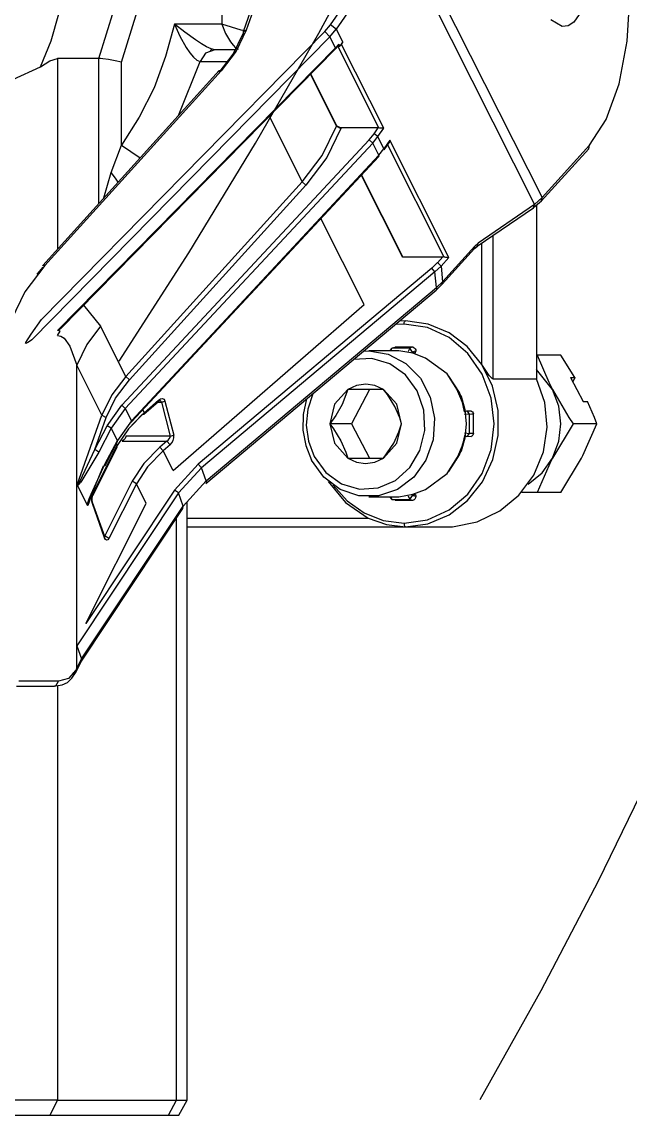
# Model space of a CAD drawing. Extents: x -1 to 1284, y 105 to 936.
# Drawn here: x 218.8 to 254.3, y 282.7 to 346.4 of the extents above; entities that cross this region are included whole.
import ezdxf

# ---------------------------------------------------------------- set-up
doc = ezdxf.new("R2010")
doc.units = 0

msp = doc.modelspace()

# ---------------------------------------------------------------- linework, layer by layer
for p, q in [((240.863, 352.587), (249.12037, 336.1926)), ((236.09353, 345.772367), (239.595883, 352.210711)), ((240.642, 351.736), (248.67765, 335.7816)), ((230.447, 350.158), (230.447, 346.308)), ((233.053, 349.279), (231.87031, 345.94393)), ((236.784, 346.27), (238.87182, 349.2791)), ((232.868, 349.187), (231.68558, 345.85193)), ((239.208, 349.023), (237.12018, 346.0139)), ((254.087143, 345.31784), (254.250915, 348.03218)), ((220.499914, 345.333315), (220.948109, 346.908629)), ((223.273, 344.299), (224.174924, 347.17017)), ((224.602, 344.078), (225.501566, 347.04742)), ((251.548845, 347.25105), (250.964146, 346.409721)), ((227.693, 346.308), (227.169482, 344.408045)), ((230.447, 346.308), (227.693, 346.308)), ((227.693, 346.308), (228.006327, 345.605522)), ((228.283304, 345.836605), (227.693202, 346.308005)), ((230.447, 346.308), (230.662672, 345.746602)), ((231.002023, 346.120833), (230.44715, 346.307965)), ((231.575517, 345.959093), (231.002023, 346.120833)), ((236.45, 345.869), (236.783904, 346.269843)), ((237.12, 346.014), (236.783982, 346.27018)), ((250.287885, 346.161886), (249.62302, 346.545275)), ((250.631461, 346.207236), (250.287885, 346.161886)), ((250.964146, 346.409721), (250.631461, 346.207236)), ((236.749, 345.569), (219.3752, 327.9068)), ((219.937, 329.083), (236.4499, 345.8697)), ((228.006327, 345.605522), (228.373481, 344.935455)), ((228.912027, 345.378374), (228.283304, 345.836605)), ((230.662672, 345.746602), (230.942998, 345.261389)), ((231.108661, 344.549101), (231.69588, 345.75104)), ((231.871, 345.944), (231.28502, 344.73374)), ((231.847, 345.895), (231.575517, 345.959093)), ((231.685, 345.852), (231.695848, 345.751734)), ((231.871, 345.944), (231.685377, 345.85143)), ((232.402708, 339.358598), (236.09353, 345.772367)), ((236.749, 345.569), (236.450069, 345.869728)), ((236.749, 345.569), (237.119895, 346.014457)), ((237.073, 344.926), (236.749415, 345.568937)), ((237.12, 346.014), (237.508408, 345.242741)), ((219.883, 343.811), (220.499914, 345.333315)), ((220.857, 328.441), (237.0722, 344.9253)), ((221.058, 328.569), (237.0806, 344.8573)), ((228.373481, 344.935455), (228.575961, 344.633534)), ((229.253956, 345.154791), (228.912027, 345.378374)), ((229.544005, 344.987178), (229.253956, 345.154791)), ((230.04, 344.808), (229.497982, 344.609621)), ((229.826122, 344.856969), (229.544005, 344.987178)), ((229.769, 344.763), (229.834066, 344.80899)), ((230.04, 344.808), (229.826122, 344.856969)), ((229.834066, 344.80899), (229.879794, 344.852241)), ((231.262, 344.808), (230.04, 344.808)), ((230.942998, 345.261389), (231.100129, 345.066547)), ((231.100129, 345.066547), (231.249753, 344.927715)), ((231.249753, 344.927715), (231.397978, 344.838596)), ((237.073, 344.926), (237.26663, 345.13927)), ((237.073, 344.926), (237.083054, 344.902293)), ((237.08, 344.857), (237.256477, 345.051204)), ((237.086229, 344.866681), (237.080964, 344.857658)), ((237.083054, 344.902293), (237.087552, 344.882264)), ((237.087552, 344.882264), (237.086229, 344.866681)), ((239.609, 340.249), (237.21082, 345.01044)), ((237.22, 345.01), (237.331, 345.01)), ((237.266503, 345.063197), (237.254888, 345.051952)), ((237.266, 345.139), (237.330823, 345.010413)), ((237.266, 345.139), (237.276425, 345.098818)), ((237.276425, 345.098818), (237.266503, 345.063197)), ((237.331, 345.011), (237.388766, 345.082056)), ((237.389, 345.082), (237.508499, 345.243131)), ((237.389, 345.082), (237.424399, 345.121923)), ((237.424, 345.122), (237.508137, 345.243179)), ((239.885, 340.236), (237.42438, 345.12126)), ((253.608915, 342.82038), (254.087143, 345.31784)), ((219.883, 343.811), (220.409179, 344.163919)), ((220.409179, 344.163919), (220.863545, 344.298917)), ((223.273, 344.299), (220.864, 344.299)), ((220.864, 344.299), (220.864, 333.191)), ((223.273, 335.849), (223.273, 344.299)), ((223.373306, 344.294231), (223.273077, 344.298596)), ((223.506899, 344.28116), (223.373306, 344.294231)), ((223.842827, 344.232241), (223.506899, 344.28116)), ((224.226988, 344.160674), (223.842827, 344.232241)), ((224.602, 344.078), (224.226988, 344.160674)), ((227.169482, 344.408045), (226.50994, 342.58051)), ((227.924, 340.981), (229.18121, 344.12724)), ((228.575961, 344.633534), (228.78691, 344.376378)), ((228.78691, 344.376378), (228.995872, 344.194647)), ((228.995872, 344.194647), (229.180895, 344.127207)), ((229.181, 344.127), (230.822, 344.127)), ((229.497982, 344.609621), (229.181105, 344.127204)), ((230.298, 343.485), (231.108661, 344.549101)), ((231.28502, 344.73374), (230.413211, 343.58085)), ((218.27073, 343.065458), (219.88314, 343.811111)), ((230.288, 343.59), (220.0034, 332.2415)), ((230.413, 343.581), (220.1284, 332.2322)), ((224.602, 339.239), (224.602, 344.078)), ((230.288, 343.59), (230.291731, 343.593572)), ((230.291731, 343.593572), (230.31176, 343.602832)), ((230.31176, 343.602832), (230.339435, 343.603891)), ((230.339435, 343.603891), (230.373675, 343.596641)), ((230.373675, 343.596641), (230.413164, 343.581401)), ((235.615, 343.368), (237.13397, 340.35228)), ((237.145, 340.382), (235.63264, 343.38502)), ((226.50994, 342.58051), (225.623693, 340.873691)), ((252.854438, 340.73934), (253.608915, 342.82038)), ((225.623693, 340.873691), (224.60142, 339.2393)), ((235.137, 337.115), (233.21613, 340.92923)), ((236.295085, 338.63514), (237.13397, 340.35219)), ((237.134, 340.352), (237.380009, 340.223442)), ((237.145, 340.382), (237.134152, 340.351573)), ((237.145, 340.382), (237.391009, 340.253444)), ((251.884, 339.241), (252.854438, 340.73934)), ((237.38, 340.223), (236.561232, 338.53195)), ((237.391, 340.254), (237.380152, 340.223308)), ((239.555, 340.254), (237.391, 340.254)), ((239.037, 339.566), (239.31931, 339.914985)), ((239.241, 339.37), (239.543466, 339.743985)), ((239.543, 339.744), (239.318988, 339.914786)), ((239.319, 339.915), (239.554479, 340.25446)), ((239.899, 339.037), (239.542871, 339.74423)), ((239.543, 339.744), (239.884841, 340.236389)), ((239.649055, 340.242324), (239.609164, 340.248515)), ((239.689161, 340.237693), (239.649055, 340.242324)), ((239.764779, 340.232666), (239.689161, 340.237693)), ((239.830681, 340.232402), (239.764779, 340.232666)), ((239.885, 340.236), (239.830681, 340.232402)), ((224, 337.646), (224.601397, 339.23905)), ((224.602, 339.239), (225.6781, 338.50215)), ((224.616, 324.087), (239.0366, 339.5656)), ((239.241, 339.37), (224.8202, 323.8914)), ((228.525252, 332.980208), (232.402708, 339.358598)), ((239.241, 339.37), (239.037152, 339.56572)), ((239.597, 338.663), (239.240871, 339.369966)), ((239.597, 338.663), (239.899466, 339.036983)), ((239.904, 338.965), (239.898946, 339.036784)), ((240.241, 339.529), (239.899423, 339.036346)), ((239.904, 338.965), (240.181812, 339.365579)), ((240.108, 339.258), (243.39227, 332.73709)), ((240.193023, 339.382299), (240.180429, 339.366477)), ((240.22367, 339.451972), (240.193023, 339.382299)), ((240.241, 339.529), (240.22367, 339.451972)), ((243.679, 332.702), (240.24048, 339.52904)), ((249.07, 335.991), (251.8333, 339.04005)), ((249.12, 336.192), (251.8833, 339.24105)), ((251.834, 339.04), (251.883604, 339.241464)), ((225.176, 323.184), (239.5968, 338.6627)), ((225.183, 323.115), (239.6038, 338.5935)), ((235.137, 337.115), (236.295085, 338.63514)), ((236.561232, 338.53195), (235.343092, 336.92106)), ((239.606646, 338.639402), (239.596698, 338.663188)), ((239.604, 338.594), (239.609292, 338.603075)), ((239.610879, 338.619109), (239.606646, 338.639402)), ((239.609292, 338.603075), (239.610879, 338.619109)), ((223.575, 336.183), (224.000185, 337.64667)), ((224.246325, 337.319385), (224.000453, 337.646735)), ((224.4, 337.093), (224.246325, 337.319385)), ((224.853, 325.766), (235.1376, 337.1145)), ((235.137, 337.115), (235.34307, 336.921698)), ((238.576, 337.49), (240.97921, 332.71851)), ((240.992, 332.744), (238.5925, 337.50782)), ((235.343, 336.922), (225.0584, 325.5732)), ((248.624, 335.61), (249.074056, 335.994704)), ((249.12, 336.192), (248.677617, 335.781632)), ((249.071, 335.991), (249.120601, 336.192461)), ((245.329, 333.357), (248.60824, 335.59749)), ((248.678, 335.782), (245.39876, 333.54151)), ((248.624, 335.61), (248.608125, 335.5973)), ((248.624, 335.61), (248.677684, 335.78168)), ((248.797, 335.758), (248.797, 325.624)), ((238.741, 329.96), (236.22138, 334.96247)), ((246.262, 325.624), (246.262, 333.994)), ((243.315, 331.276), (245.19327, 333.3588)), ((245.177, 333.221), (245.343423, 333.368373)), ((245.177, 333.221), (245.193113, 333.358567)), ((245.399, 333.541), (245.193948, 333.358702)), ((245.329, 333.357), (245.398657, 333.541359)), ((245.597, 326.471), (245.597, 333.54)), ((224.463, 326.648), (228.525252, 332.980208)), ((240.979, 332.718), (240.992229, 332.743929)), ((240.992, 332.744), (243.328, 332.744)), ((243.328, 332.744), (243.015527, 332.397661)), ((243.229, 332.203), (243.67932, 332.702797)), ((243.299, 331.139), (245.17727, 333.2218)), ((243.392, 332.737), (243.434582, 332.728824)), ((243.434582, 332.728824), (243.476815, 332.721839)), ((243.476815, 332.721839), (243.555171, 332.711283)), ((243.555171, 332.711283), (243.622965, 332.704721)), ((243.622965, 332.704721), (243.679271, 332.701678)), ((220.128, 332.232), (218.96957, 330.70008)), ((220.013, 332.137), (219.68053, 331.753733)), ((220.003, 332.241), (220.006731, 332.244572)), ((220.006731, 332.244572), (220.026786, 332.253832)), ((220.026786, 332.253832), (220.054461, 332.254891)), ((220.054461, 332.254891), (220.088701, 332.247641)), ((220.088701, 332.247641), (220.12819, 332.232401)), ((242.681, 332.077), (229.065, 320.648)), ((242.869, 331.867), (242.680135, 332.076563)), ((243.015, 332.398), (242.680303, 332.076796)), ((242.869, 331.867), (243.228568, 332.202491)), ((243.229, 332.203), (243.015405, 332.39844)), ((243.229, 332.203), (243.315254, 331.276695)), ((219.68053, 331.753733), (219.665528, 331.735609)), ((242.869, 331.867), (229.2538, 320.4386)), ((242.955, 330.945), (242.869011, 331.866807)), ((229.517, 319.527), (242.9464, 330.7996)), ((229.526, 319.673), (242.9557, 330.9456)), ((242.95, 330.803), (242.94656, 330.799825)), ((242.953518, 330.807253), (242.949523, 330.802887)), ((242.95, 330.803), (243.300043, 331.139285)), ((242.966271, 330.831568), (242.953518, 330.807253)), ((242.955, 330.945), (242.967012, 330.901788)), ((243.315, 331.276), (242.955167, 330.945007)), ((242.970822, 330.863487), (242.966271, 330.831568)), ((242.967012, 330.901788), (242.970822, 330.863487)), ((243.299, 331.139), (243.315113, 331.276567)), ((218.96957, 330.70008), (218.190937, 329.09193)), ((222.38, 329.912), (223.38145, 328.68777)), ((227.61, 320.291), (238.7405, 329.96042)), ((219.323142, 328.230762), (219.937086, 329.082957)), ((241.156, 329.008), (240.795903, 328.994771)), ((241.072, 328.808), (241.073588, 328.847018)), ((241.073588, 328.847018), (241.078403, 328.884536)), ((241.078403, 328.884536), (241.086208, 328.919114)), ((241.086208, 328.919114), (241.096712, 328.949422)), ((241.096712, 328.949422), (241.109518, 328.974293)), ((241.109518, 328.974293), (241.124123, 328.992788)), ((241.124123, 328.992788), (241.139971, 329.004165)), ((241.139971, 329.004165), (241.156455, 329.008001)), ((242.483165, 328.81723), (241.1561, 329.00834)), ((219.01345, 327.74766), (219.323142, 328.230762)), ((220.903883, 328.45016), (220.85747, 328.441746)), ((221.015, 328.407), (220.857838, 328.441396)), ((220.86, 328.144), (221.014781, 328.406731)), ((221.0512, 328.562248), (220.903883, 328.45016)), ((221.015, 328.407), (221.002829, 328.394565)), ((221.058, 328.57), (221.0512, 328.562248)), ((223.381, 328.688), (222.57034, 327.623903)), ((224.853, 325.766), (223.38139, 328.68779)), ((241.072, 328.808), (240.622738, 328.786833)), ((242.4325, 328.610368), (241.072, 328.807998)), ((243.70029, 328.030947), (242.4325, 328.610368)), ((243.702259, 328.309732), (242.483165, 328.81723)), ((244.758498, 327.517203), (243.702259, 328.309732)), ((219.004533, 327.71391), (219.01345, 327.74766)), ((219.005327, 327.705152), (219.004533, 327.71391)), ((219.007179, 327.70121), (219.005327, 327.705152)), ((219.009931, 327.698114), (219.007179, 327.70121)), ((219.01337, 327.695997), (219.009931, 327.698114)), ((219.017128, 327.694939), (219.01337, 327.695997)), ((219.02488, 327.694674), (219.017128, 327.694939)), ((219.054992, 327.702585), (219.02488, 327.694674)), ((219.166244, 327.762966), (219.054992, 327.702585)), ((219.375, 327.907), (219.166244, 327.762966)), ((220.86, 328.144), (221.057268, 328.108181)), ((221.057268, 328.108181), (221.244577, 327.995286)), ((221.244577, 327.995286), (221.58777, 327.538266)), ((222.57034, 327.623903), (221.98312, 326.42197)), ((244.78896, 327.109219), (243.70029, 328.030947)), ((221.58777, 327.538266), (221.983491, 326.421496)), ((238.712, 327.245), (239.012003, 327.257912)), ((240.766, 327.258), (239.012, 327.258)), ((239.012003, 327.257912), (240.147343, 327.069098)), ((240.147343, 327.069098), (241.181803, 326.519429)), ((240.356, 327.415), (240.215842, 327.257724)), ((240.326, 327.258), (240.32604, 327.293878)), ((240.32604, 327.293878), (240.334692, 327.355081)), ((240.334692, 327.355081), (240.353556, 327.399187)), ((240.353556, 327.399187), (240.380179, 327.420459)), ((240.356, 327.415), (240.379812, 327.420292)), ((240.38, 327.421), (240.475218, 327.449236)), ((241.405, 327.421), (240.38003, 327.421)), ((240.475218, 327.449236), (240.551021, 327.471726)), ((240.478, 327.439), (240.490541, 327.449821)), ((240.490541, 327.449821), (240.551448, 327.471094)), ((241.593, 327.471), (240.55162, 327.471)), ((241.573828, 327.119887), (240.765, 327.25799)), ((241.405, 327.421), (241.306948, 327.216319)), ((241.571, 327.189), (241.405183, 327.420664)), ((241.491797, 327.443618), (241.405564, 327.420282)), ((241.593, 327.471), (241.491797, 327.443618)), ((241.571, 327.189), (241.56465, 327.165717)), ((241.571, 327.189), (241.660971, 327.162327)), ((241.652705, 327.211203), (241.571306, 327.189163)), ((242.321154, 326.83871), (241.573828, 327.119887)), ((241.593, 327.471), (241.669009, 327.439898)), ((241.748, 327.237), (241.652705, 327.211203)), ((241.660971, 327.162327), (241.732401, 327.141161)), ((241.669009, 327.439898), (241.725257, 327.374848)), ((241.725257, 327.374848), (241.747905, 327.308046)), ((241.732, 327.141), (241.747346, 327.236779)), ((241.747905, 327.308046), (241.748088, 327.236471)), ((245.597, 326.471), (244.758498, 327.517203)), ((245.624328, 325.907999), (244.78896, 327.109219)), ((248.831, 327.008), (249.508579, 325.4389)), ((250.22, 327.008), (248.831, 327.008)), ((251.031, 325.708), (250.219524, 327.00816)), ((221.983, 326.422), (221.983, 308.732)), ((223.455, 323.5), (221.98339, 326.42179)), ((239.194541, 326.812541), (238.125031, 326.753068)), ((240.242181, 326.502807), (239.194541, 326.812541)), ((241.151801, 325.851025), (240.242181, 326.502807)), ((241.181803, 326.519429), (242.023465, 325.657746)), ((243.574166, 325.908627), (242.321154, 326.83871)), ((246.221297, 325.190537), (245.596886, 326.470647)), ((245.833312, 326.115108), (245.597539, 326.471324)), ((224.853, 325.766), (224.04234, 324.701903)), ((224.853, 325.766), (225.05907, 325.572698)), ((241.834362, 324.920997), (241.151801, 325.851025)), ((242.023465, 325.657746), (242.597547, 324.560616)), ((244.40977, 324.590727), (243.574166, 325.908627)), ((244.3031, 324.821933), (243.683522, 325.78255)), ((246.149464, 324.509149), (245.624328, 325.907999)), ((246.041758, 325.824768), (245.833312, 326.115108)), ((246.129714, 325.719178), (246.041758, 325.824768)), ((246.189343, 325.660983), (246.129714, 325.719178)), ((246.23115, 325.63252), (246.189343, 325.660983)), ((249.727, 325.008), (248.797896, 326.17841)), ((250.782, 325.708), (251.031, 325.708)), ((250.782, 325.708), (251.51463, 324.30809)), ((251.031, 325.708), (251.01195, 325.634181)), ((224.246845, 324.49936), (225.05894, 325.57329)), ((237.785, 325.008), (237.007166, 324.14121)), ((237.785, 325.008), (237.456007, 324.133606)), ((238.292159, 325.239488), (237.78597, 325.008)), ((238.382055, 325.008), (237.785973, 325.008)), ((239.053, 325.008), (238.00657, 323.00796)), ((238.832485, 325.31665), (238.292159, 325.239488)), ((239.092474, 325.008), (238.382055, 325.008)), ((239.372811, 325.239488), (238.832485, 325.31665)), ((239.879, 325.008), (239.092474, 325.008)), ((239.879, 325.008), (239.372811, 325.239488)), ((240.097932, 324.710647), (239.878487, 325.007999)), ((240.656324, 324.14121), (239.87849, 325.008)), ((244.477051, 324.243942), (244.104095, 325.126713)), ((246.548353, 323.782297), (246.221297, 325.190537)), ((246.262, 325.624), (246.23115, 325.63252)), ((246.262, 325.624), (248.797, 325.624)), ((249.281543, 324.239269), (248.79706, 325.62333)), ((249.508579, 325.4389), (249.726527, 325.008008)), ((250.092016, 324.030206), (249.727, 325.008)), ((249.727, 325.008), (250.685748, 323.37304)), ((250.916, 325.452), (251.011515, 325.634562)), ((224.04234, 324.701903), (223.45512, 323.49997)), ((223.701, 323.372), (224.246845, 324.49936)), ((225.917, 323.653), (226.755728, 324.381662)), ((226.756, 324.382), (226.869929, 324.454885)), ((226.756, 324.382), (226.761741, 324.355431)), ((226.869929, 324.454885), (226.982194, 324.474781)), ((226.982194, 324.474781), (227.032277, 324.462028)), ((227.032277, 324.462028), (227.075473, 324.433199)), ((227.075473, 324.433199), (227.109035, 324.389493)), ((227.109035, 324.389493), (227.13126, 324.332692)), ((235.391, 324.458), (235.191575, 323.556399)), ((235.75, 324.759), (235.450866, 323.854626)), ((240.525657, 324.02103), (240.097932, 324.710647)), ((242.223048, 323.803757), (241.834362, 324.920997)), ((242.597547, 324.560616), (242.853039, 323.325526)), ((244.638, 323.729), (244.3031, 324.821933)), ((244.635335, 323.824778), (244.40977, 324.590727)), ((246.328576, 323.007999), (246.149464, 324.509149)), ((223.762, 322.895), (224.615809, 324.08684)), ((224.82, 323.891), (223.999092, 322.74501)), ((224.82, 323.891), (224.616152, 324.086717)), ((224.82, 323.891), (225.176129, 323.184008)), ((225.835, 323.815), (225.916756, 323.652811)), ((225.907, 323.567), (226.745464, 324.295662)), ((226.747407, 324.326806), (226.668802, 324.292683)), ((226.715, 324.268), (226.925, 324.268)), ((226.748168, 324.29799), (226.745787, 324.295873)), ((226.82526, 324.339453), (226.747407, 324.326806)), ((226.75772, 324.312674), (226.748168, 324.29799)), ((226.762271, 324.332042), (226.75772, 324.312674)), ((226.761741, 324.355431), (226.762271, 324.332042)), ((226.862455, 324.334585), (226.82526, 324.339453)), ((226.891319, 324.3217), (226.862455, 324.334585)), ((226.913676, 324.298787), (226.891319, 324.3217)), ((226.925, 324.268), (226.913676, 324.298787)), ((226.925, 324.268), (227.13107, 324.331812)), ((226.925, 324.268), (227.440672, 322.27622)), ((227.131, 324.332), (227.646672, 322.34027)), ((235.450866, 323.854626), (235.364993, 322.917919)), ((237.007166, 324.14121), (236.73849, 323.008)), ((237.456007, 324.133606), (237.083289, 323.488227)), ((240.816399, 323.354181), (240.525657, 324.02103)), ((240.925, 323.008), (240.656324, 324.14121)), ((242.279812, 322.608677), (242.223048, 323.803757)), ((244.599, 323.705), (244.477051, 324.243942)), ((244.715, 323.748), (244.568974, 323.675809)), ((244.713697, 323.007995), (244.635335, 323.824778)), ((244.768, 323.741), (244.715568, 323.748567)), ((244.892, 323.574), (244.768194, 323.74105)), ((244.995, 323.75), (244.768252, 323.741004)), ((244.987, 323.749), (245.0583, 323.705704)), ((246.558857, 322.328607), (246.548353, 323.782297)), ((249.415134, 322.799984), (249.281543, 324.239269)), ((250.213688, 323.008), (250.092016, 324.030206)), ((251.515, 324.308), (251.764, 324.308)), ((252.169734, 323.373037), (251.764028, 324.307999)), ((222.021, 319.457), (223.45478, 323.49985)), ((223.04, 321.509), (223.700399, 323.37166)), ((223.455, 323.5), (223.701009, 323.371442)), ((225.176, 323.184), (224.355089, 322.03801)), ((224.983, 322.695), (225.830195, 323.564129)), ((225.917, 323.653), (224.995733, 322.715052)), ((225.114, 323.117), (225.127123, 323.1121)), ((225.127123, 323.1121), (225.149533, 323.106816)), ((225.149533, 323.106816), (225.167604, 323.107081)), ((225.167604, 323.107081), (225.180622, 323.112891)), ((225.185646, 323.160381), (225.175698, 323.18417)), ((225.180622, 323.112891), (225.182739, 323.114955)), ((225.183, 323.115), (225.188292, 323.124067)), ((225.189879, 323.140088), (225.185646, 323.160381)), ((225.188292, 323.124067), (225.189879, 323.140088)), ((225.83, 323.564), (225.906835, 323.566117)), ((225.907, 323.567), (225.91716, 323.653238)), ((235.191575, 323.556399), (235.17405, 322.642019)), ((237.083289, 323.488227), (236.738487, 323.008001)), ((240.925, 323.008), (240.816399, 323.354181)), ((242.853039, 323.325526), (242.767235, 322.062206)), ((244.892, 323.574), (244.587264, 323.540827)), ((244.892, 323.574), (245.017441, 323.579054)), ((244.892, 322.443), (244.892, 323.57392)), ((245.017441, 323.579054), (245.117191, 323.583075)), ((245.0583, 323.705704), (245.097754, 323.649969)), ((245.097754, 323.649969), (245.117016, 323.582765)), ((245.117, 322.434), (245.117, 323.58304)), ((250.685748, 323.37304), (250.9245, 323.008003)), ((252.313, 323.008), (252.169734, 323.373037)), ((223.04, 321.509), (223.762047, 322.89515)), ((223.999, 322.745), (223.276953, 321.35885)), ((223.999, 322.745), (223.762317, 322.89488)), ((224.355, 322.038), (223.998871, 322.745072)), ((224.995733, 322.715052), (224.345433, 321.731818)), ((235.17405, 322.642019), (235.336264, 321.741972)), ((235.364993, 322.917919), (235.491573, 321.98584)), ((236.739, 323.008), (237.007676, 321.87479)), ((238.007, 323.008), (236.739, 323.008)), ((236.739, 323.008), (236.958445, 322.71065)), ((236.958445, 322.71065), (237.386173, 322.021033)), ((238.007, 323.008), (239.05343, 321.00799)), ((240.46507, 321.882393), (240.76775, 322.527773)), ((240.656834, 321.87479), (240.92551, 323.008)), ((240.76775, 322.527773), (240.925513, 323.007998)), ((241.999097, 321.452737), (242.279812, 322.608677)), ((244.587, 322.476), (244.891736, 322.442825)), ((244.635335, 322.191212), (244.713697, 323.007995)), ((246.149464, 321.506849), (246.328576, 323.007999)), ((249.199693, 321.370658), (249.415134, 322.799984)), ((250.924, 323.008), (249.7265, 321.00799)), ((250.092016, 321.985794), (250.213688, 323.008)), ((252.313, 323.008), (250.924, 323.008)), ((251.490554, 321.150138), (252.312526, 323.007998)), ((223.633, 320.652), (224.355047, 322.03812)), ((223.639, 320.581), (224.361047, 321.96715)), ((224.293, 321.837), (224.345917, 321.731987)), ((224.361, 321.967), (224.35555, 322.038073)), ((224.634, 321.995), (227.234, 321.995)), ((224.713458, 322.049356), (224.634789, 321.995234)), ((224.780953, 322.11791), (224.713458, 322.049356)), ((224.808856, 322.157857), (224.780953, 322.11791)), ((224.830631, 322.202436), (224.808856, 322.157857)), ((224.841082, 322.242633), (224.830631, 322.202436)), ((227.441, 322.277), (224.841, 322.277)), ((224.841, 322.277), (224.841082, 322.242633)), ((227.234, 321.995), (226.838978, 321.651704)), ((227.234, 321.995), (227.31514, 322.051203)), ((227.43, 321.777), (227.234349, 321.994953)), ((227.31514, 322.051203), (227.383138, 322.121511)), ((227.383138, 322.121511), (227.429871, 322.202246)), ((227.429871, 322.202246), (227.440322, 322.242415)), ((227.43, 321.777), (227.533862, 321.893855)), ((227.440322, 322.242415), (227.440237, 322.276766)), ((227.441, 322.277), (227.64707, 322.340813)), ((227.533862, 321.893855), (227.612538, 322.039612)), ((227.612538, 322.039612), (227.653684, 322.196648)), ((227.656568, 322.272987), (227.646646, 322.340531)), ((227.653684, 322.196648), (227.656568, 322.272987)), ((235.491573, 321.98584), (235.829804, 321.09535)), ((237.007676, 321.87479), (237.78551, 321.008)), ((237.386173, 322.021033), (237.676915, 321.354184)), ((239.879, 321.008), (240.46507, 321.882393)), ((239.879, 321.008), (240.656834, 321.87479)), ((242.767235, 322.062206), (242.347765, 320.882926)), ((244.302578, 321.194617), (244.637478, 322.28755)), ((244.40977, 321.425263), (244.635335, 322.191212)), ((244.599, 322.311), (244.477051, 321.772057)), ((244.569, 322.34), (244.715026, 322.267809)), ((244.715, 322.268), (244.767432, 322.275556)), ((244.768, 322.276), (244.891806, 322.443048)), ((244.768, 322.276), (244.994748, 322.267004)), ((244.995392, 322.438889), (244.891808, 322.443054)), ((245.029857, 322.288072), (244.985277, 322.269683)), ((245.117, 322.434), (244.995392, 322.438889)), ((245.088811, 322.350133), (245.029857, 322.288072)), ((245.117, 322.434), (245.088811, 322.350133)), ((246.252184, 320.914797), (246.558857, 322.328607)), ((249.727, 321.008), (250.092016, 321.985794)), ((222.181, 319.685), (223.039836, 321.5089)), ((223.277, 321.359), (222.22872, 319.59939)), ((222.926, 318.828), (224.34284, 321.64142)), ((222.929, 318.918), (224.34584, 321.73142)), ((223.277, 321.359), (223.040315, 321.50888)), ((224.343, 321.642), (224.345646, 321.731965)), ((226.839, 321.652), (225.893841, 320.682456)), ((227.035, 321.434), (226.113711, 320.496027)), ((227.035, 321.434), (226.839349, 321.651953)), ((227.61, 320.291), (227.034267, 321.43395)), ((227.43, 321.777), (227.034713, 321.43373)), ((235.336264, 321.741972), (235.676054, 320.88337)), ((237.676915, 321.354184), (237.785513, 321.008003)), ((241.408381, 320.449077), (241.999097, 321.452737)), ((243.574166, 320.107363), (244.40977, 321.425263)), ((243.683, 320.234), (244.302578, 321.194617)), ((244.477051, 321.772057), (244.104095, 320.889286)), ((245.624328, 320.107999), (246.149464, 321.506849)), ((248.63708, 320.016474), (249.199693, 321.370658)), ((223.526, 320.545), (222.834115, 318.84352)), ((222.837, 318.905), (223.632866, 320.65239)), ((223.585, 320.546), (223.638118, 320.580827)), ((223.639, 320.581), (223.63355, 320.652073)), ((225.893841, 320.682456), (225.227491, 319.666076)), ((229.065, 320.648), (227.68837, 319.1431)), ((229.254, 320.439), (229.065135, 320.648565)), ((235.676327, 320.883528), (235.676, 320.883)), ((236.392193, 319.893059), (235.676327, 320.883528)), ((235.83, 321.096), (236.512561, 320.165972)), ((237.785, 321.008), (238.291189, 320.776512)), ((237.785, 321.008), (238.8286, 321.008)), ((238.291189, 320.776512), (238.831515, 320.69935)), ((238.8286, 321.008), (239.468981, 321.008)), ((238.831515, 320.69935), (239.371841, 320.776512)), ((239.371841, 320.776512), (239.87803, 321.008)), ((239.468981, 321.008), (239.878024, 321.008)), ((242.347765, 320.882926), (241.631896, 319.892457)), ((245.646339, 319.623867), (246.252184, 320.914797)), ((249.653446, 320.865863), (248.831474, 319.008003)), ((249.122759, 320.147489), (249.72659, 321.00775)), ((249.727, 321.008), (249.653446, 320.865863)), ((250.22, 319.008), (251.4175, 321.00798)), ((251.417, 321.008), (251.490554, 321.150138)), ((226.113711, 320.496027), (225.463432, 319.512817)), ((229.254, 320.439), (227.91582, 318.9759)), ((229.526, 319.673), (229.254538, 320.439047)), ((236.512561, 320.165972), (237.422181, 319.51419)), ((240.565491, 319.695955), (241.408381, 320.449077)), ((242.321154, 319.17728), (243.574166, 320.107363)), ((244.78896, 318.906779), (245.624328, 320.107999)), ((247.761999, 318.839792), (248.63708, 320.016474)), ((248.306, 319.486), (249.122759, 320.147489)), ((222.021, 319.457), (222.022058, 319.455227)), ((222.021851, 319.447305), (222.021057, 319.457047)), ((222.023703, 319.43805), (222.021851, 319.447305)), ((222.022058, 319.455227), (222.023381, 319.454037)), ((222.023381, 319.454037), (222.026953, 319.453349)), ((222.03, 319.421), (222.023703, 319.43805)), ((222.026953, 319.453349), (222.037087, 319.458789)), ((222.03, 319.421), (222.062197, 319.429223)), ((222.62, 318.251), (222.030509, 319.42162)), ((222.037087, 319.458789), (222.069302, 319.49715)), ((222.062197, 319.429223), (222.106033, 319.461676)), ((222.069302, 319.49715), (222.181067, 319.684845)), ((222.106033, 319.461676), (222.228614, 319.59927)), ((222.229, 319.599), (222.181669, 319.684601)), ((225.228, 319.666), (223.61695, 316.46722)), ((225.463, 319.512), (223.85169, 316.31324)), ((225.463, 319.512), (225.227407, 319.665209)), ((226.044, 318.36), (225.463769, 319.51252)), ((229.526, 319.673), (228.18782, 318.2099)), ((229.524518, 319.535257), (229.517084, 319.527753)), ((229.537271, 319.559569), (229.524518, 319.535257)), ((229.526, 319.673), (229.538012, 319.62979)), ((229.541822, 319.591489), (229.537271, 319.559569)), ((229.538012, 319.62979), (229.541822, 319.591489)), ((237.34085, 319.179413), (236.392193, 319.893059)), ((236.649, 319.651), (237.662649, 318.412446)), ((236.937, 319.428), (237.746422, 318.509606)), ((237.422181, 319.51419), (238.469821, 319.204456)), ((238.469821, 319.204456), (239.552931, 319.267088)), ((239.552931, 319.267088), (240.565491, 319.695955)), ((241.631896, 319.892457), (240.683239, 319.178811)), ((244.77689, 318.531597), (245.646339, 319.623867)), ((227.916, 318.975), (221.99939, 310.06869)), ((227.689, 319.143), (222.51746, 311.35775)), ((223.001, 319.265), (222.636405, 318.23641)), ((222.642119, 318.39875), (222.714644, 318.635716)), ((222.714, 318.635), (222.836767, 318.904345)), ((222.732, 318.592), (222.71459, 318.634956)), ((222.834, 318.843), (222.731871, 318.592017)), ((222.869104, 318.646977), (222.887572, 318.796814)), ((222.876274, 318.491833), (222.869104, 318.646977)), ((222.887, 318.612), (222.893535, 318.709289)), ((222.887572, 318.796814), (222.928857, 318.918532)), ((222.893535, 318.709289), (222.899144, 318.742788)), ((222.899144, 318.742788), (222.910125, 318.787218)), ((222.910125, 318.787218), (222.921422, 318.818545)), ((222.921422, 318.818545), (222.925735, 318.827176)), ((222.925, 318.827), (222.928281, 318.918217)), ((227.916, 318.976), (227.688903, 319.143762)), ((228.188, 318.209), (227.916273, 318.975021)), ((238.438, 318.806), (237.34085, 319.179413)), ((239.586089, 318.805398), (238.438, 318.806)), ((239.012, 318.758), (240.766, 318.758)), ((240.683239, 319.178811), (239.586089, 318.805398)), ((240.216, 318.758), (240.356158, 318.600724)), ((240.325861, 318.722583), (240.325821, 318.758459)), ((240.334513, 318.661378), (240.325861, 318.722583)), ((240.353378, 318.617273), (240.334513, 318.661378)), ((240.765, 318.758), (241.573828, 318.896103)), ((241.307, 318.8), (241.405052, 318.595318)), ((241.405, 318.596), (241.570817, 318.827663)), ((241.571, 318.827), (241.56465, 318.850283)), ((241.644881, 318.849171), (241.570599, 318.82715)), ((241.571, 318.827), (241.669636, 318.800289)), ((241.573828, 318.896103), (242.321154, 319.17728)), ((241.732, 318.875), (241.644881, 318.849171)), ((241.669636, 318.800289), (241.747694, 318.779152)), ((241.743793, 318.689353), (241.704346, 318.610265)), ((241.732, 318.875), (241.747346, 318.7793)), ((241.748, 318.78), (241.743793, 318.689353)), ((243.70029, 317.985052), (244.78896, 318.906779)), ((246.6446, 317.922836), (247.761999, 318.839792)), ((248.831, 319.008), (247.931, 319.008)), ((250.22, 319.008), (248.831, 319.008)), ((222.265, 309.163), (228.178, 318.065)), ((222.271, 309.303), (228.18761, 318.20934)), ((222.517, 311.358), (226.04336, 318.35995)), ((222.627639, 318.238937), (222.619464, 318.250637)), ((222.62, 318.251), (222.624762, 318.313723)), ((222.624762, 318.313723), (222.642119, 318.39875)), ((222.631793, 318.23637), (222.627639, 318.238937)), ((222.636, 318.236), (222.631793, 318.23637)), ((222.633883, 318.248787), (222.635735, 318.270729)), ((222.634413, 318.241241), (222.633883, 318.248787)), ((222.635206, 318.238328), (222.634413, 318.241241)), ((222.636, 318.236), (222.635206, 318.238328)), ((222.635735, 318.270729), (222.651425, 318.341903)), ((222.651425, 318.341903), (222.731557, 318.592367)), ((222.908, 318.355), (222.876274, 318.491833)), ((222.888356, 318.565464), (222.886769, 318.612087)), ((222.894865, 318.504946), (222.888356, 318.565464)), ((222.903755, 318.45983), (222.894865, 318.504946)), ((222.915, 318.422), (222.903755, 318.45983)), ((223.614, 316.363), (222.907828, 318.35473)), ((222.908, 318.355), (222.91517, 318.422039)), ((223.621, 316.43), (222.914563, 318.4217)), ((228.178, 318.065), (228.18726, 318.209171)), ((228.432, 283.574), (228.432, 318.463)), ((237.662649, 318.412446), (238.98292, 317.5078)), ((237.746422, 318.509606), (238.735803, 317.817273)), ((240.38, 318.596), (240.353378, 318.617273)), ((240.356, 318.601), (240.379812, 318.595841)), ((240.458645, 318.572387), (240.379979, 318.595716)), ((240.38, 318.596), (241.40497, 318.596)), ((240.551, 318.545), (240.458645, 318.572387)), ((240.551, 318.545), (240.476388, 318.575533)), ((240.551, 318.545), (241.59238, 318.545)), ((241.405, 318.596), (241.50941, 318.567749)), ((241.50941, 318.567749), (241.592436, 318.545286)), ((241.653832, 318.566733), (241.592925, 318.545469)), ((241.704346, 318.610265), (241.653832, 318.566733)), ((243.69488, 317.702116), (244.77689, 318.531597)), ((227.795, 283.574), (227.795, 317.488)), ((228.432, 317.508), (238.983, 317.508)), ((238.735803, 317.817273), (239.859626, 317.375431)), ((238.983, 317.508), (240.041437, 317.135481)), ((239.859626, 317.375431), (241.07237, 317.20851)), ((241.072, 317.208), (242.4325, 317.40563)), ((242.4325, 317.40563), (243.70029, 317.985052)), ((242.46383, 317.184114), (243.69488, 317.702116)), ((245.339922, 317.30058), (246.6446, 317.922836)), ((228.432, 317.008), (241.156, 317.008)), ((240.041437, 317.135481), (241.15625, 317.008001)), ((241.072, 317.208), (241.073588, 317.168982)), ((241.073588, 317.168982), (241.078403, 317.131463)), ((241.078403, 317.131463), (241.086208, 317.096886)), ((241.086208, 317.096886), (241.096712, 317.066579)), ((241.096712, 317.066579), (241.109518, 317.041705)), ((241.109518, 317.041705), (241.124123, 317.023224)), ((241.124123, 317.023224), (241.139971, 317.011842)), ((241.139971, 317.011842), (241.156455, 317.008)), ((241.156, 317.008), (242.46383, 317.184114)), ((241.156, 317.008), (241.368, 317.008)), ((241.368, 317.008), (243.903, 317.008)), ((243.903, 317.008), (245.339922, 317.30058)), ((223.617, 316.467), (223.608, 316.467)), ((223.612, 316.458), (223.617027, 316.467419)), ((223.665281, 316.265613), (223.613841, 316.363302)), ((223.614, 316.363), (223.621223, 316.429845)), ((223.852, 316.314), (223.616407, 316.467209)), ((223.621802, 316.428182), (223.618389, 316.439676)), ((223.633867, 316.400477), (223.621802, 316.428182)), ((223.639265, 316.391709), (223.633867, 316.400477)), ((223.639, 316.392), (223.639265, 316.391709)), ((223.728604, 316.221939), (223.665281, 316.265613)), ((223.79417, 316.238931), (223.728604, 316.221939)), ((223.852, 316.314), (223.79417, 316.238931)), ((221.999, 310.069), (222.270727, 309.302953)), ((221.979, 308.597), (222.267925, 309.170907)), ((221.983, 308.732), (222.270866, 309.303632)), ((222.263, 309.173), (222.281733, 309.216158)), ((222.281733, 309.216158), (222.270832, 309.303329)), ((221.933, 308.638), (221.507524, 308.164596)), ((221.710709, 308.171564), (221.922344, 308.487968)), ((221.793, 308.502), (221.745111, 308.408523)), ((221.922, 308.487), (221.932689, 308.63762)), ((221.923, 308.489), (221.972477, 308.585335)), ((221.983, 308.732), (221.932994, 308.638523)), ((221.973, 308.585), (221.97935, 308.596218)), ((221.979, 308.597), (221.982969, 308.731947)), ((220.922, 308.006), (218.606, 308.006)), ((220.775, 307.726), (220.92174, 308.006813)), ((221.507524, 308.164596), (220.921772, 308.006321)), ((221.131518, 307.784222), (221.446155, 307.933963)), ((221.446155, 307.933963), (221.710709, 308.171564)), ((218.479, 307.706), (219.67515, 307.706)), ((219.67515, 307.706), (220.69602, 307.706)), ((220.739504, 307.712578), (220.695331, 307.706812)), ((220.775, 307.726), (220.739504, 307.712578)), ((220.775, 307.726), (221.131518, 307.784222)), ((220.864, 307.74), (220.864, 283.574)), ((252.412899, 296.371619), (255.555593, 302.829503)), ((249.061862, 289.963499), (252.412899, 296.371619)), ((245.506, 283.617), (249.061862, 289.963499)), ((220.864, 283.574), (211.827, 283.574)), ((220.864, 283.574), (220.411034, 282.707967)), ((220.864, 283.574), (227.795, 283.574)), ((227.341, 282.708), (227.794231, 283.574033)), ((227.795, 283.574), (228.432, 283.574)), ((227.932, 282.708), (228.432062, 283.574033)), ((212.038, 282.708), (220.411, 282.708)), ((220.411, 282.708), (227.341, 282.708)), ((227.341, 282.708), (227.932, 282.708))]:
    msp.add_line(p, q)

doc.saveas('drawing.dxf')
